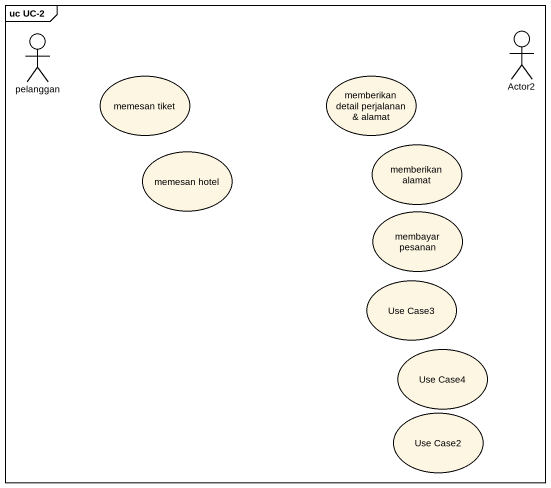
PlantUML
@startuml
mainframe uc UC-2
actor pelanggan
actor Actor2
usecase "memesan tiket" as memesan_tiket
usecase "memberikan detail perjalanan & alamat" as memberikan_detail
usecase "memesan hotel" as memesan_hotel
usecase "memberikan alamat" as memberikan_alamat
usecase "membayar pesanan" as membayar_pesanan
usecase "Use Case3" as Use_Case3
usecase "Use Case4" as Use_Case4
usecase "Use Case2" as Use_Case2
@enduml
